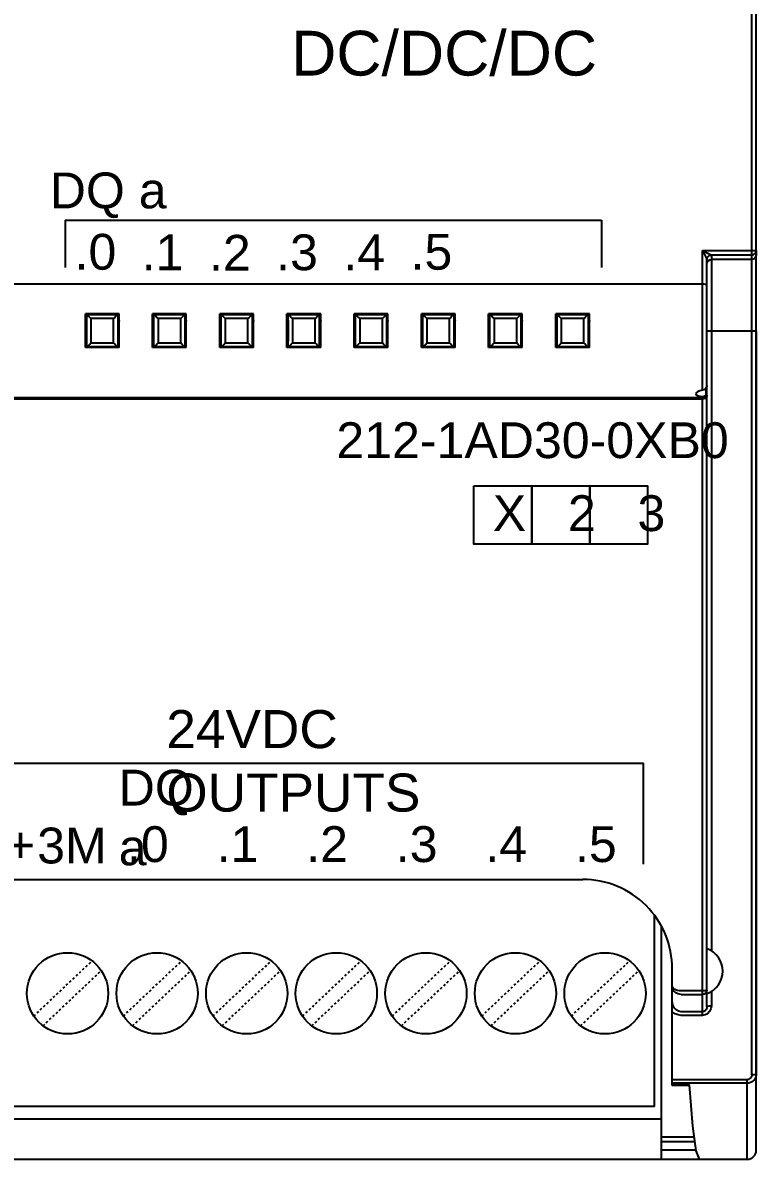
# Model space of a CAD drawing. Header units: inches. Extents: x 57 to 2760, y -193 to 2149.
# Drawn here: x 297.2 to 330, y 1772.8 to 1823.6 of the extents above; entities that cross this region are included whole.
import ezdxf

# ---------------------------------------------------------------- set-up
doc = ezdxf.new("R2010")
doc.units = ezdxf.units.IN
doc.header["$MEASUREMENT"] = 0
doc.linetypes.add('DOT', pattern=[0.2, 0.1, -0.1])
doc.styles.get("Standard").update_dxf_attribs({"font": 'arial.ttf'})

msp = doc.modelspace()

# ---------------------------------------------------------------- linework, layer by layer
at = {"color": 7, "linetype": 'Continuous'}
for p, q in [((329.97114, 1773.19462), (329.97114, 1872.39462)), ((329.77114, 1776.56641), (329.77114, 1869.02283)), ((327.57114, 1807.14898), (327.57114, 1813.37762)), ((327.57114, 1813.37762), (327.70357, 1813.11395)), ((327.57114, 1813.37762), (327.64829, 1813.33912)), ((327.57114, 1813.37762), (329.77114, 1813.37762)), ((327.64829, 1813.33912), (327.80264, 1813.26268)), ((327.70357, 1813.11395), (327.75103, 1813.02046)), ((327.75103, 1813.02046), (327.76374, 1812.9958)), ((327.80264, 1813.26268), (327.8915, 1813.21923)), ((327.8915, 1813.21923), (327.93092, 1813.20026)), ((327.96871, 1813.18286), (329.77114, 1813.18286)), ((327.97114, 1813.179), (327.97114, 1782.09265)), ((329.9602, 1813.31712), (329.97114, 1813.3821)), ((329.97114, 1813.3821), (329.97114, 1813.18168)), ((327.77114, 1807.04377), (327.77114, 1812.97977)), ((327.77114, 1807.35159), (327.77114, 1812.97977)), ((329.77114, 1812.98244), (327.97114, 1812.98244)), ((327.57114, 1811.87849), (295.12114, 1811.87849)), ((300.01779, 1810.54797), (300.06438, 1810.50138)), ((301.52449, 1810.54797), (300.01779, 1810.54797)), ((300.06438, 1810.50138), (300.10823, 1810.5006)), ((301.43405, 1810.5006), (300.10823, 1810.5006)), ((301.43405, 1810.5006), (301.4779, 1810.50138)), ((301.52449, 1810.54797), (301.4779, 1810.50138)), ((303.06438, 1810.50138), (303.01779, 1810.54797)), ((304.52449, 1810.54797), (303.01779, 1810.54797)), ((303.06438, 1810.50138), (303.10823, 1810.5006)), ((304.43405, 1810.5006), (303.10823, 1810.5006)), ((304.43405, 1810.5006), (304.4779, 1810.50138)), ((304.4779, 1810.50138), (304.52449, 1810.54797)), ((306.06438, 1810.50138), (306.01779, 1810.54797)), ((307.52449, 1810.54797), (306.01779, 1810.54797)), ((306.06438, 1810.50138), (306.10823, 1810.5006)), ((307.43405, 1810.5006), (306.10823, 1810.5006)), ((307.43405, 1810.5006), (307.4779, 1810.50138)), ((307.4779, 1810.50138), (307.52449, 1810.54797)), ((309.06438, 1810.50138), (309.01779, 1810.54797)), ((310.52449, 1810.54797), (309.01779, 1810.54797)), ((309.06438, 1810.50138), (309.10823, 1810.5006)), ((310.43405, 1810.5006), (309.10823, 1810.5006)), ((310.43405, 1810.5006), (310.4779, 1810.50138)), ((310.4779, 1810.50138), (310.52449, 1810.54797)), ((312.06438, 1810.50138), (312.01779, 1810.54797)), ((313.52449, 1810.54797), (312.01779, 1810.54797)), ((312.06438, 1810.50138), (312.10823, 1810.5006)), ((313.43405, 1810.5006), (312.10823, 1810.5006)), ((313.43405, 1810.5006), (313.4779, 1810.50138)), ((313.4779, 1810.50138), (313.52449, 1810.54797)), ((315.06438, 1810.50138), (315.01779, 1810.54797)), ((316.52449, 1810.54797), (315.01779, 1810.54797)), ((315.06438, 1810.50138), (315.10823, 1810.5006)), ((316.43405, 1810.5006), (315.10823, 1810.5006)), ((316.43405, 1810.5006), (316.4779, 1810.50138)), ((316.4779, 1810.50138), (316.52449, 1810.54797)), ((318.06438, 1810.50138), (318.01779, 1810.54797)), ((319.52449, 1810.54797), (318.01779, 1810.54797)), ((318.06438, 1810.50138), (318.10823, 1810.5006)), ((319.43405, 1810.5006), (318.10823, 1810.5006)), ((319.43405, 1810.5006), (319.4779, 1810.50138)), ((319.4779, 1810.50138), (319.52449, 1810.54797)), ((321.06438, 1810.50138), (321.01779, 1810.54797)), ((322.52449, 1810.54797), (321.01779, 1810.54797)), ((321.06438, 1810.50138), (321.10823, 1810.5006)), ((322.43405, 1810.5006), (321.10823, 1810.5006)), ((322.43405, 1810.5006), (322.4779, 1810.50138)), ((322.4779, 1810.50138), (322.52449, 1810.54797)), ((301.27715, 1810.33677), (300.26513, 1810.33677)), ((301.49709, 1810.07042), (301.49607, 1809.95021)), ((301.52378, 1810.3099), (301.50425, 1810.29457)), ((301.50425, 1810.29457), (301.52352, 1810.2227)), ((303.03803, 1810.29457), (303.01876, 1810.2227)), ((303.04568, 1810.02323), (303.04433, 1810.13353)), ((303.04646, 1809.89626), (303.04568, 1810.02323)), ((304.27715, 1810.33677), (303.26513, 1810.33677)), ((304.49709, 1810.07042), (304.49607, 1809.95021)), ((304.52378, 1810.3099), (304.50425, 1810.29457)), ((304.50425, 1810.29457), (304.52352, 1810.2227)), ((306.03803, 1810.29457), (306.01876, 1810.2227)), ((306.04568, 1810.02323), (306.04433, 1810.13353)), ((306.04646, 1809.89626), (306.04568, 1810.02323)), ((307.27715, 1810.33677), (306.26513, 1810.33677)), ((307.49709, 1810.07042), (307.49607, 1809.95021)), ((307.52378, 1810.3099), (307.50425, 1810.29457)), ((307.50425, 1810.29457), (307.52352, 1810.2227)), ((309.03803, 1810.29457), (309.01876, 1810.2227)), ((309.04568, 1810.02323), (309.04433, 1810.13353)), ((309.04646, 1809.89626), (309.04568, 1810.02323)), ((310.27715, 1810.33677), (309.26513, 1810.33677)), ((310.49709, 1810.07042), (310.49607, 1809.95021)), ((310.52378, 1810.3099), (310.50425, 1810.29457)), ((310.50425, 1810.29457), (310.52352, 1810.2227)), ((312.03803, 1810.29457), (312.01876, 1810.2227)), ((312.04568, 1810.02323), (312.04433, 1810.13353)), ((312.04646, 1809.89626), (312.04568, 1810.02323)), ((313.27715, 1810.33677), (312.26513, 1810.33677)), ((313.49709, 1810.07042), (313.49607, 1809.95021)), ((313.52378, 1810.3099), (313.50425, 1810.29457)), ((313.50425, 1810.29457), (313.52352, 1810.2227)), ((315.03803, 1810.29457), (315.01876, 1810.2227)), ((315.04568, 1810.02323), (315.04433, 1810.13353)), ((315.04646, 1809.89626), (315.04568, 1810.02323)), ((316.27715, 1810.33677), (315.26513, 1810.33677)), ((316.49709, 1810.07042), (316.49607, 1809.95021)), ((316.52378, 1810.3099), (316.50425, 1810.29457)), ((316.50425, 1810.29457), (316.52352, 1810.2227)), ((318.03803, 1810.29457), (318.01876, 1810.2227)), ((318.04568, 1810.02323), (318.04433, 1810.13353)), ((318.04646, 1809.89626), (318.04568, 1810.02323)), ((319.27715, 1810.33677), (318.26513, 1810.33677)), ((319.49709, 1810.07042), (319.49607, 1809.95021)), ((319.52378, 1810.3099), (319.50425, 1810.29457)), ((319.50425, 1810.29457), (319.52352, 1810.2227)), ((321.03803, 1810.29457), (321.01876, 1810.2227)), ((321.04568, 1810.02323), (321.04433, 1810.13353)), ((321.04646, 1809.89626), (321.04568, 1810.02323)), ((322.27715, 1810.33677), (321.26513, 1810.33677)), ((322.52378, 1810.3099), (322.50425, 1810.29457)), ((322.50425, 1810.29457), (322.52352, 1810.2227)), ((301.49607, 1809.95021), (301.49565, 1809.81894)), ((301.49565, 1809.81894), (301.49585, 1809.68611)), ((301.49585, 1809.68611), (301.49665, 1809.56094)), ((301.49665, 1809.56094), (301.498, 1809.45226)), ((303.04509, 1809.51018), (303.04616, 1809.63028)), ((303.04616, 1809.63028), (303.04662, 1809.76211)), ((303.04662, 1809.76211), (303.04646, 1809.89626)), ((304.49607, 1809.95021), (304.49565, 1809.81894)), ((304.49565, 1809.81894), (304.49585, 1809.68611)), ((304.49585, 1809.68611), (304.49665, 1809.56094)), ((304.49665, 1809.56094), (304.498, 1809.45226)), ((306.04509, 1809.51018), (306.04616, 1809.63028)), ((306.04616, 1809.63028), (306.04662, 1809.76211)), ((306.04662, 1809.76211), (306.04646, 1809.89626)), ((307.49607, 1809.95021), (307.49565, 1809.81894)), ((307.49565, 1809.81894), (307.49585, 1809.68611)), ((307.49585, 1809.68611), (307.49665, 1809.56094)), ((307.49665, 1809.56094), (307.498, 1809.45226)), ((309.04509, 1809.51018), (309.04616, 1809.63028)), ((309.04616, 1809.63028), (309.04662, 1809.76211)), ((309.04662, 1809.76211), (309.04646, 1809.89626)), ((310.49607, 1809.95021), (310.49565, 1809.81894)), ((310.49565, 1809.81894), (310.49585, 1809.68611)), ((310.49585, 1809.68611), (310.49665, 1809.56094)), ((310.49665, 1809.56094), (310.498, 1809.45226)), ((312.04509, 1809.51018), (312.04616, 1809.63028)), ((312.04616, 1809.63028), (312.04662, 1809.76211)), ((312.04662, 1809.76211), (312.04646, 1809.89626)), ((313.49607, 1809.95021), (313.49565, 1809.81894)), ((313.49565, 1809.81894), (313.49585, 1809.68611)), ((313.49585, 1809.68611), (313.49665, 1809.56094)), ((313.49665, 1809.56094), (313.498, 1809.45226)), ((315.04509, 1809.51018), (315.04616, 1809.63028)), ((315.04616, 1809.63028), (315.04662, 1809.76211)), ((315.04662, 1809.76211), (315.04646, 1809.89626)), ((316.49607, 1809.95021), (316.49565, 1809.81894)), ((316.49565, 1809.81894), (316.49585, 1809.68611)), ((316.49585, 1809.68611), (316.49665, 1809.56094)), ((316.49665, 1809.56094), (316.498, 1809.45226)), ((318.04509, 1809.51018), (318.04616, 1809.63028)), ((318.04616, 1809.63028), (318.04662, 1809.76211)), ((318.04662, 1809.76211), (318.04646, 1809.89626)), ((319.49607, 1809.95021), (319.49565, 1809.81894)), ((319.49565, 1809.81894), (319.49585, 1809.68611)), ((319.49585, 1809.68611), (319.49665, 1809.56094)), ((319.49665, 1809.56094), (319.498, 1809.45226)), ((321.04509, 1809.51018), (321.04616, 1809.63028)), ((321.04616, 1809.63028), (321.04662, 1809.76211)), ((321.04662, 1809.76211), (321.04646, 1809.89626)), ((322.49565, 1809.81894), (322.49585, 1809.68611)), ((322.49585, 1809.68611), (322.49665, 1809.56094)), ((322.49665, 1809.56094), (322.498, 1809.45226)), ((327.77114, 1809.79462), (329.97114, 1809.79462)), ((329.97114, 1809.79462), (329.97114, 1776.59967)), ((300.01779, 1809.04127), (300.06438, 1809.08786)), ((301.52449, 1809.04127), (300.01779, 1809.04127)), ((300.10822, 1809.08864), (300.06438, 1809.08786)), ((300.10822, 1809.08864), (301.43406, 1809.08864)), ((300.26513, 1809.25247), (301.27715, 1809.25247)), ((301.4779, 1809.08786), (301.43406, 1809.08864)), ((301.52449, 1809.04127), (301.4779, 1809.08786)), ((301.50425, 1809.29467), (301.52352, 1809.36654)), ((303.06438, 1809.08786), (303.01779, 1809.04127)), ((304.52449, 1809.04127), (303.01779, 1809.04127)), ((303.0185, 1809.27934), (303.03803, 1809.29467)), ((303.03803, 1809.29467), (303.01876, 1809.36654)), ((303.10822, 1809.08864), (303.06438, 1809.08786)), ((303.10822, 1809.08864), (304.43406, 1809.08864)), ((303.26513, 1809.25247), (304.27715, 1809.25247)), ((304.4779, 1809.08786), (304.43406, 1809.08864)), ((304.4779, 1809.08786), (304.52449, 1809.04127)), ((304.50425, 1809.29467), (304.52352, 1809.36654)), ((306.06438, 1809.08786), (306.01779, 1809.04127)), ((307.52449, 1809.04127), (306.01779, 1809.04127)), ((306.0185, 1809.27934), (306.03803, 1809.29467)), ((306.03803, 1809.29467), (306.01876, 1809.36654)), ((306.10822, 1809.08864), (306.06438, 1809.08786)), ((306.10822, 1809.08864), (307.43406, 1809.08864)), ((306.26513, 1809.25247), (307.27715, 1809.25247)), ((307.4779, 1809.08786), (307.43406, 1809.08864)), ((307.4779, 1809.08786), (307.52449, 1809.04127)), ((307.50425, 1809.29467), (307.52352, 1809.36654)), ((309.06438, 1809.08786), (309.01779, 1809.04127)), ((310.52449, 1809.04127), (309.01779, 1809.04127)), ((309.0185, 1809.27934), (309.03803, 1809.29467)), ((309.03803, 1809.29467), (309.01876, 1809.36654)), ((309.10822, 1809.08864), (309.06438, 1809.08786)), ((309.10822, 1809.08864), (310.43406, 1809.08864)), ((309.26513, 1809.25247), (310.27715, 1809.25247)), ((310.4779, 1809.08786), (310.43406, 1809.08864)), ((310.4779, 1809.08786), (310.52449, 1809.04127)), ((310.50425, 1809.29467), (310.52352, 1809.36654)), ((312.06438, 1809.08786), (312.01779, 1809.04127)), ((313.52449, 1809.04127), (312.01779, 1809.04127)), ((312.0185, 1809.27934), (312.03803, 1809.29467)), ((312.03803, 1809.29467), (312.01876, 1809.36654)), ((312.10822, 1809.08864), (312.06438, 1809.08786)), ((312.10822, 1809.08864), (313.43406, 1809.08864)), ((312.26513, 1809.25247), (313.27715, 1809.25247)), ((313.4779, 1809.08786), (313.43406, 1809.08864)), ((313.4779, 1809.08786), (313.52449, 1809.04127)), ((313.50425, 1809.29467), (313.52352, 1809.36654)), ((315.06438, 1809.08786), (315.01779, 1809.04127)), ((316.52449, 1809.04127), (315.01779, 1809.04127)), ((315.0185, 1809.27934), (315.03803, 1809.29467)), ((315.03803, 1809.29467), (315.01876, 1809.36654)), ((315.10822, 1809.08864), (315.06438, 1809.08786)), ((315.10822, 1809.08864), (316.43406, 1809.08864)), ((315.26513, 1809.25247), (316.27715, 1809.25247)), ((316.4779, 1809.08786), (316.43406, 1809.08864)), ((316.4779, 1809.08786), (316.52449, 1809.04127)), ((316.50425, 1809.29467), (316.52352, 1809.36654)), ((318.06438, 1809.08786), (318.01779, 1809.04127)), ((319.52449, 1809.04127), (318.01779, 1809.04127)), ((318.0185, 1809.27934), (318.03803, 1809.29467)), ((318.03803, 1809.29467), (318.01876, 1809.36654)), ((318.10822, 1809.08864), (318.06438, 1809.08786)), ((318.10822, 1809.08864), (319.43406, 1809.08864)), ((318.26513, 1809.25247), (319.27715, 1809.25247)), ((319.4779, 1809.08786), (319.43406, 1809.08864)), ((319.4779, 1809.08786), (319.52449, 1809.04127)), ((319.50425, 1809.29467), (319.52352, 1809.36654)), ((321.06438, 1809.08786), (321.01779, 1809.04127)), ((322.52449, 1809.04127), (321.01779, 1809.04127)), ((321.0185, 1809.27934), (321.03803, 1809.29467)), ((321.03803, 1809.29467), (321.01876, 1809.36654)), ((321.10822, 1809.08864), (321.06438, 1809.08786)), ((321.10822, 1809.08864), (322.43406, 1809.08864)), ((321.26513, 1809.25247), (322.27715, 1809.25247)), ((322.4779, 1809.08786), (322.43406, 1809.08864)), ((322.4779, 1809.08786), (322.52449, 1809.04127)), ((322.50425, 1809.29467), (322.52352, 1809.36654)), ((327.72114, 1807.22572), (327.72114, 1806.9179)), ((327.72114, 1806.9179), (327.75824, 1806.97653)), ((327.75592, 1806.92903), (327.77114, 1807.00527)), ((327.75824, 1806.97653), (327.77114, 1807.04377)), ((327.77114, 1779.62196), (327.77114, 1807.00527)), ((327.57114, 1806.80604), (295.12114, 1806.80604)), ((327.57114, 1806.73864), (295.12114, 1806.73864)), ((327.57114, 1779.22064), (327.57114, 1806.85877)), ((296.22114, 1785.29462), (322.22111, 1785.29462)), ((325.43114, 1775.14462), (325.43114, 1783.68123)), ((325.72114, 1783.23111), (325.72114, 1772.79462)), ((326.22114, 1776.09161), (326.22114, 1781.29462)), ((326.62114, 1780.33179), (327.57114, 1780.33179)), ((326.62114, 1780.15894), (327.57114, 1780.15894)), ((327.97114, 1780.29659), (327.97114, 1779.65211)), ((327.57114, 1779.38322), (326.62114, 1779.38322)), ((327.57114, 1779.22064), (326.62114, 1779.22064)), ((329.57114, 1776.3493), (326.22114, 1776.3493)), ((329.57112, 1776.18957), (326.22114, 1776.18957)), ((326.98956, 1776.1182), (326.22114, 1776.1182)), ((326.99314, 1776.09161), (326.22114, 1776.09161)), ((327.13647, 1774.27635), (326.98956, 1776.1182)), ((329.57114, 1772.79462), (329.57114, 1776.3493)), ((325.43114, 1775.14462), (292.52114, 1775.14462)), ((292.72114, 1774.60462), (325.72114, 1774.60462)), ((325.72114, 1773.79462), (327.20115, 1773.79462)), ((325.72114, 1773.59462), (327.22801, 1773.59462)), ((327.28172, 1773.19462), (325.72114, 1773.19462)), ((240.37114, 1772.79462), (329.57114, 1772.79462))]:
    msp.add_line(p, q, dxfattribs=at)
for p, q in [((299.12071, 1814.74008), (299.12071, 1812.62405)), ((299.12071, 1814.74008), (323.05981, 1814.74008)), ((323.05981, 1814.74008), (323.05981, 1812.62405)), ((293.46139, 1790.48261), (324.93614, 1790.48261)), ((324.93614, 1785.96903), (324.93614, 1790.48261))]:
    msp.add_line(p, q)
at = {"linetype": 'DOT'}
for p, q in [((297.71529, 1779.19139), (300.31437, 1781.65344)), ((301.71529, 1779.19139), (304.31437, 1781.65344)), ((305.71529, 1779.19139), (308.31437, 1781.65344)), ((309.71529, 1779.19139), (312.31437, 1781.65344)), ((313.71529, 1779.19139), (316.31437, 1781.65344)), ((317.71529, 1779.19139), (320.31437, 1781.65344)), ((321.71529, 1779.19139), (324.31437, 1781.65344)), ((298.12791, 1778.7558), (300.72699, 1781.21785)), ((302.12791, 1778.7558), (304.72699, 1781.21785)), ((306.12791, 1778.7558), (308.72699, 1781.21785)), ((310.12791, 1778.7558), (312.72699, 1781.21785)), ((314.12791, 1778.7558), (316.72699, 1781.21785)), ((318.12791, 1778.7558), (320.72699, 1781.21785)), ((322.12791, 1778.7558), (324.72699, 1781.21785))]:
    msp.add_line(p, q, dxfattribs=at)
at = {"color": 7, "linetype": 'Continuous'}
for points in [[(327.76993, 1812.98414), (327.79736, 1813.08299), (327.87001, 1813.15563), (327.96871, 1813.18287)], [(327.77114, 1812.97977), (327.79793, 1813.07939), (327.87114, 1813.15231), (327.97114, 1813.179)], [(327.93092, 1813.20026), (327.94531, 1813.19345), (327.95633, 1813.18832), (327.96404, 1813.18484), (327.96871, 1813.18286)], [(327.96871, 1813.18286), (327.97053, 1813.18096), (327.97114, 1813.179)], [(329.77114, 1813.37762), (329.84816, 1813.37796), (329.91388, 1813.37896), (329.95654, 1813.38042), (329.97114, 1813.3821)], [(329.77114, 1813.18286), (329.81144, 1813.18695), (329.85374, 1813.20065), (329.89543, 1813.226), (329.93266, 1813.2646), (329.9602, 1813.31712)], [(329.97114, 1813.18168), (329.95592, 1813.10544), (329.91256, 1813.0408), (329.84768, 1812.99761), (329.77114, 1812.98244)], [(327.76374, 1812.9958), (327.76759, 1812.98846), (327.76993, 1812.98414)], [(327.76993, 1812.98414), (327.77084, 1812.98194), (327.77114, 1812.97977)], [(327.77114, 1812.7832), (327.78636, 1812.85945), (327.82972, 1812.92409)], [(327.82972, 1812.92409), (327.8946, 1812.96728), (327.97114, 1812.98244)], [(327.77114, 1811.79818), (327.75724, 1811.82801), (327.71595, 1811.85394), (327.65108, 1811.87193), (327.57114, 1811.87849)], [(300.01779, 1809.04127), (300.01928, 1809.5409), (300.01928, 1810.04798), (300.01779, 1810.54797)], [(300.06438, 1810.50138), (300.06579, 1810.03173), (300.06579, 1809.55779), (300.06438, 1809.08786)], [(300.10823, 1810.5006), (300.15878, 1810.44626), (300.21113, 1810.39166), (300.26513, 1810.33677)], [(301.43405, 1810.5006), (301.3835, 1810.44626), (301.33115, 1810.39166), (301.27715, 1810.33677)], [(301.4779, 1809.08786), (301.47649, 1809.55779), (301.47649, 1810.03173), (301.4779, 1810.50138)], [(301.52449, 1809.04127), (301.523, 1809.5409), (301.523, 1810.04798), (301.52449, 1810.54797)], [(303.01779, 1809.04127), (303.01928, 1809.5409), (303.01928, 1810.04798), (303.01779, 1810.54797)], [(303.06438, 1810.50138), (303.06579, 1810.03173), (303.06579, 1809.55779), (303.06438, 1809.08786)], [(303.10823, 1810.5006), (303.15878, 1810.44626), (303.21112, 1810.39167), (303.26513, 1810.33677)], [(304.43405, 1810.5006), (304.3835, 1810.44626), (304.33116, 1810.39167), (304.27715, 1810.33677)], [(304.4779, 1809.08786), (304.47649, 1809.55779), (304.47649, 1810.03173), (304.4779, 1810.50138)], [(304.52449, 1809.04127), (304.523, 1809.5409), (304.523, 1810.04798), (304.52449, 1810.54797)], [(306.01779, 1809.04127), (306.01928, 1809.5409), (306.01928, 1810.04798), (306.01779, 1810.54797)], [(306.06438, 1810.50138), (306.06579, 1810.03173), (306.06579, 1809.55779), (306.06438, 1809.08786)], [(306.10823, 1810.5006), (306.15877, 1810.44627), (306.21112, 1810.39167), (306.26513, 1810.33677)], [(307.43405, 1810.5006), (307.38351, 1810.44627), (307.33116, 1810.39167), (307.27715, 1810.33677)], [(307.4779, 1809.08786), (307.47649, 1809.55779), (307.47649, 1810.03173), (307.4779, 1810.50138)], [(307.52449, 1809.04127), (307.523, 1809.5409), (307.523, 1810.04798), (307.52449, 1810.54797)], [(309.01779, 1809.04127), (309.01928, 1809.5409), (309.01928, 1810.04798), (309.01779, 1810.54797)], [(309.06438, 1810.50138), (309.06579, 1810.03173), (309.06579, 1809.55779), (309.06438, 1809.08786)], [(309.10823, 1810.5006), (309.15876, 1810.44628), (309.21111, 1810.39168), (309.26513, 1810.33677)], [(310.43405, 1810.5006), (310.38352, 1810.44628), (310.33117, 1810.39168), (310.27715, 1810.33677)], [(310.4779, 1809.08786), (310.47649, 1809.55779), (310.47649, 1810.03173), (310.4779, 1810.50138)], [(310.52449, 1809.04127), (310.523, 1809.5409), (310.523, 1810.04798), (310.52449, 1810.54797)], [(312.01779, 1809.04127), (312.01928, 1809.5409), (312.01928, 1810.04798), (312.01779, 1810.54797)], [(312.06438, 1810.50138), (312.06579, 1810.03173), (312.06579, 1809.55779), (312.06438, 1809.08786)], [(312.10823, 1810.5006), (312.15875, 1810.44629), (312.2111, 1810.39169), (312.26513, 1810.33677)], [(313.43405, 1810.5006), (313.38353, 1810.44629), (313.33118, 1810.39169), (313.27715, 1810.33677)], [(313.4779, 1809.08786), (313.47649, 1809.55779), (313.47649, 1810.03173), (313.4779, 1810.50138)], [(313.52449, 1809.04127), (313.523, 1809.5409), (313.523, 1810.04798), (313.52449, 1810.54797)], [(315.01779, 1809.04127), (315.01928, 1809.5409), (315.01928, 1810.04798), (315.01779, 1810.54797)], [(315.06438, 1810.50138), (315.06579, 1810.03173), (315.06579, 1809.55779), (315.06438, 1809.08786)], [(315.10823, 1810.5006), (315.15874, 1810.4463), (315.21108, 1810.3917), (315.26513, 1810.33677)], [(316.43405, 1810.5006), (316.38354, 1810.4463), (316.33119, 1810.3917), (316.27715, 1810.33677)], [(316.4779, 1809.08786), (316.47649, 1809.55779), (316.47649, 1810.03173), (316.4779, 1810.50138)], [(316.52449, 1809.04127), (316.523, 1809.5409), (316.523, 1810.04798), (316.52449, 1810.54797)], [(318.01779, 1809.04127), (318.01928, 1809.5409), (318.01928, 1810.04798), (318.01779, 1810.54797)], [(318.06438, 1810.50138), (318.06579, 1810.03173), (318.06579, 1809.55779), (318.06438, 1809.08786)], [(318.10823, 1810.5006), (318.15873, 1810.44631), (318.21107, 1810.39172), (318.26513, 1810.33677)], [(319.43405, 1810.5006), (319.38355, 1810.44631), (319.33121, 1810.39172), (319.27715, 1810.33677)], [(319.4779, 1809.08786), (319.47649, 1809.55779), (319.47649, 1810.03173), (319.4779, 1810.50138)], [(319.52449, 1809.04127), (319.523, 1809.5409), (319.523, 1810.04798), (319.52449, 1810.54797)], [(321.01779, 1809.04127), (321.01928, 1809.5409), (321.01928, 1810.04798), (321.01779, 1810.54797)], [(321.06438, 1810.50138), (321.06579, 1810.03173), (321.06579, 1809.55779), (321.06438, 1809.08786)], [(321.10823, 1810.5006), (321.15872, 1810.44632), (321.21106, 1810.39173), (321.26513, 1810.33677)], [(322.43405, 1810.5006), (322.38356, 1810.44632), (322.33122, 1810.39173), (322.27715, 1810.33677)], [(322.4779, 1809.08786), (322.47649, 1809.55779), (322.47649, 1810.03173), (322.4779, 1810.50138)], [(322.52449, 1809.04127), (322.523, 1809.5409), (322.523, 1810.04798), (322.52449, 1810.54797)], [(300.26519, 1810.33677), (300.2658, 1809.61338), (300.26519, 1809.25247)], [(301.27709, 1809.25247), (301.27648, 1809.97584), (301.27709, 1810.33677)], [(301.50425, 1810.29457), (301.50288, 1810.28729), (301.50165, 1810.26986), (301.50054, 1810.24409), (301.49953, 1810.2107), (301.49861, 1810.17033), (301.49709, 1810.07042)], [(303.04433, 1810.13353), (303.04348, 1810.17976), (303.04253, 1810.21901), (303.04149, 1810.2507), (303.04038, 1810.27423), (303.03922, 1810.289), (303.03803, 1810.29457)], [(303.26519, 1810.33677), (303.2658, 1809.61338), (303.26519, 1809.25247)], [(304.27709, 1809.25247), (304.27648, 1809.97584), (304.27709, 1810.33677)], [(304.50425, 1810.29457), (304.50288, 1810.28729), (304.50165, 1810.26986), (304.50054, 1810.24409), (304.49953, 1810.2107), (304.49861, 1810.17033), (304.49709, 1810.07042)], [(306.04433, 1810.13353), (306.04348, 1810.17976), (306.04253, 1810.21901), (306.04149, 1810.2507), (306.04038, 1810.27423), (306.03922, 1810.289), (306.03803, 1810.29457)], [(306.26519, 1810.33677), (306.2658, 1809.61338), (306.26519, 1809.25247)], [(307.27709, 1809.25247), (307.27648, 1809.97584), (307.27709, 1810.33677)], [(307.50425, 1810.29457), (307.50288, 1810.28729), (307.50165, 1810.26986), (307.50054, 1810.24409), (307.49953, 1810.2107), (307.49861, 1810.17033), (307.49709, 1810.07042)], [(309.04433, 1810.13353), (309.04348, 1810.17976), (309.04253, 1810.21901), (309.04149, 1810.2507), (309.04038, 1810.27423), (309.03922, 1810.289), (309.03803, 1810.29457)], [(309.26519, 1810.33677), (309.2658, 1809.61338), (309.26519, 1809.25247)], [(310.27709, 1809.25247), (310.27648, 1809.97584), (310.27709, 1810.33677)], [(310.50425, 1810.29457), (310.50288, 1810.28729), (310.50165, 1810.26986), (310.50054, 1810.24409), (310.49953, 1810.2107), (310.49861, 1810.17033), (310.49709, 1810.07042)], [(312.04433, 1810.13353), (312.04348, 1810.17976), (312.04253, 1810.21901), (312.04149, 1810.2507), (312.04038, 1810.27423), (312.03922, 1810.289), (312.03803, 1810.29457)], [(312.26519, 1810.33677), (312.2658, 1809.61338), (312.26519, 1809.25247)], [(313.27709, 1809.25247), (313.27648, 1809.97584), (313.27709, 1810.33677)], [(313.50425, 1810.29457), (313.50288, 1810.28729), (313.50165, 1810.26986), (313.50054, 1810.24409), (313.49953, 1810.2107), (313.49861, 1810.17033), (313.49709, 1810.07042)], [(315.04433, 1810.13353), (315.04348, 1810.17976), (315.04253, 1810.21901), (315.04149, 1810.2507), (315.04038, 1810.27423), (315.03922, 1810.289), (315.03803, 1810.29457)], [(315.26519, 1810.33677), (315.2658, 1809.61338), (315.26519, 1809.25247)], [(316.27709, 1809.25247), (316.27648, 1809.97584), (316.27709, 1810.33677)], [(316.50425, 1810.29457), (316.50288, 1810.28729), (316.50165, 1810.26986), (316.50054, 1810.24409), (316.49953, 1810.2107), (316.49861, 1810.17033), (316.49709, 1810.07042)], [(318.04433, 1810.13353), (318.04348, 1810.17976), (318.04253, 1810.21901), (318.04149, 1810.2507), (318.04038, 1810.27423), (318.03922, 1810.289), (318.03803, 1810.29457)], [(318.26519, 1810.33677), (318.2658, 1809.61338), (318.26519, 1809.25247)], [(319.27709, 1809.25247), (319.27648, 1809.97584), (319.27709, 1810.33677)], [(319.50425, 1810.29457), (319.50288, 1810.28729), (319.50165, 1810.26986), (319.50054, 1810.24409), (319.49953, 1810.2107), (319.49861, 1810.17033), (319.49709, 1810.07042)], [(321.04433, 1810.13353), (321.04348, 1810.17976), (321.04253, 1810.21901), (321.04149, 1810.2507), (321.04038, 1810.27423), (321.03922, 1810.289), (321.03803, 1810.29457)], [(321.26519, 1810.33677), (321.2658, 1809.61338), (321.26519, 1809.25247)], [(322.27709, 1809.25247), (322.27648, 1809.97584), (322.27709, 1810.33677)], [(322.49651, 1810.0123), (322.49607, 1809.95021), (322.49565, 1809.81894)], [(322.50425, 1810.29457), (322.50288, 1810.28729), (322.50165, 1810.26986), (322.50054, 1810.24409), (322.49953, 1810.2107), (322.49861, 1810.17033), (322.49779, 1810.12341), (322.49651, 1810.0123)], [(303.03803, 1809.29467), (303.03927, 1809.30068), (303.04044, 1809.31595), (303.04154, 1809.3397), (303.04256, 1809.37142), (303.04351, 1809.41083), (303.04509, 1809.51018)], [(306.03803, 1809.29467), (306.03927, 1809.30068), (306.04044, 1809.31595), (306.04154, 1809.3397), (306.04256, 1809.37142), (306.04351, 1809.41083), (306.04509, 1809.51018)], [(309.03803, 1809.29467), (309.03927, 1809.30068), (309.04044, 1809.31595), (309.04154, 1809.3397), (309.04256, 1809.37142), (309.04351, 1809.41083), (309.04509, 1809.51018)], [(312.03803, 1809.29467), (312.03927, 1809.30068), (312.04044, 1809.31595), (312.04154, 1809.3397), (312.04256, 1809.37142), (312.04351, 1809.41083), (312.04509, 1809.51018)], [(315.03803, 1809.29467), (315.03927, 1809.30068), (315.04044, 1809.31595), (315.04154, 1809.3397), (315.04256, 1809.37142), (315.04351, 1809.41083), (315.04509, 1809.51018)], [(318.03803, 1809.29467), (318.03927, 1809.30068), (318.04044, 1809.31595), (318.04154, 1809.3397), (318.04256, 1809.37142), (318.04351, 1809.41083), (318.04509, 1809.51018)], [(321.03803, 1809.29467), (321.03927, 1809.30068), (321.04044, 1809.31595), (321.04154, 1809.3397), (321.04256, 1809.37142), (321.04351, 1809.41083), (321.04509, 1809.51018)], [(300.10822, 1809.08864), (300.15878, 1809.14298), (300.21113, 1809.19758), (300.26513, 1809.25247)], [(301.43406, 1809.08864), (301.3835, 1809.14298), (301.33115, 1809.19758), (301.27715, 1809.25247)], [(301.498, 1809.45226), (301.49886, 1809.40669), (301.49981, 1809.36816), (301.50084, 1809.33727), (301.50193, 1809.31446), (301.50307, 1809.30013), (301.50425, 1809.29467)], [(303.10822, 1809.08864), (303.15878, 1809.14298), (303.21112, 1809.19757), (303.26513, 1809.25247)], [(304.43406, 1809.08864), (304.3835, 1809.14298), (304.33115, 1809.19757), (304.27715, 1809.25247)], [(304.498, 1809.45226), (304.49886, 1809.40669), (304.49981, 1809.36816), (304.50084, 1809.33727), (304.50193, 1809.31446), (304.50307, 1809.30013), (304.50425, 1809.29467)], [(306.10822, 1809.08864), (306.15877, 1809.14297), (306.21112, 1809.19757), (306.26513, 1809.25247)], [(307.43406, 1809.08864), (307.38351, 1809.14297), (307.33116, 1809.19757), (307.27715, 1809.25247)], [(307.498, 1809.45226), (307.49886, 1809.40669), (307.49981, 1809.36816), (307.50084, 1809.33727), (307.50193, 1809.31446), (307.50307, 1809.30013), (307.50425, 1809.29467)], [(309.10822, 1809.08864), (309.15876, 1809.14296), (309.21111, 1809.19756), (309.26513, 1809.25247)], [(310.43406, 1809.08864), (310.38352, 1809.14296), (310.33117, 1809.19756), (310.27715, 1809.25247)], [(310.498, 1809.45226), (310.49886, 1809.40669), (310.49981, 1809.36816), (310.50084, 1809.33727), (310.50193, 1809.31446), (310.50307, 1809.30013), (310.50425, 1809.29467)], [(312.10822, 1809.08864), (312.15875, 1809.14295), (312.2111, 1809.19755), (312.26513, 1809.25247)], [(313.43406, 1809.08864), (313.38353, 1809.14295), (313.33118, 1809.19755), (313.27715, 1809.25247)], [(313.498, 1809.45226), (313.49886, 1809.40669), (313.49981, 1809.36816), (313.50084, 1809.33727), (313.50193, 1809.31446), (313.50307, 1809.30013), (313.50425, 1809.29467)], [(315.10822, 1809.08864), (315.15874, 1809.14294), (315.21109, 1809.19753), (315.26513, 1809.25247)], [(316.43406, 1809.08864), (316.38354, 1809.14294), (316.33119, 1809.19753), (316.27715, 1809.25247)], [(316.498, 1809.45226), (316.49886, 1809.40669), (316.49981, 1809.36816), (316.50084, 1809.33727), (316.50193, 1809.31446), (316.50307, 1809.30013), (316.50425, 1809.29467)], [(318.10822, 1809.08864), (318.15873, 1809.14293), (318.21107, 1809.19752), (318.26513, 1809.25247)], [(319.43406, 1809.08864), (319.38355, 1809.14293), (319.3312, 1809.19752), (319.27715, 1809.25247)], [(319.498, 1809.45226), (319.49886, 1809.40669), (319.49981, 1809.36816), (319.50084, 1809.33727), (319.50193, 1809.31446), (319.50307, 1809.30013), (319.50425, 1809.29467)], [(321.10822, 1809.08864), (321.15871, 1809.14291), (321.21106, 1809.19751), (321.26513, 1809.25247)], [(322.43406, 1809.08864), (322.38356, 1809.14291), (322.33122, 1809.19751), (322.27715, 1809.25247)], [(322.498, 1809.45226), (322.49886, 1809.40669), (322.49981, 1809.36816), (322.50084, 1809.33727), (322.50193, 1809.31446), (322.50307, 1809.30013), (322.50425, 1809.29467)], [(327.57114, 1807.14898), (327.44942, 1807.11845), (327.3533, 1807.07474), (327.29209, 1807.02485), (327.27114, 1806.97554)], [(327.27114, 1806.97554), (327.29209, 1806.93201), (327.3533, 1806.89743), (327.44942, 1806.87308), (327.57114, 1806.85877)], [(327.72114, 1807.22572), (327.67867, 1807.19019), (327.62642, 1807.16388), (327.57114, 1807.14898)], [(327.57114, 1806.80604), (327.64768, 1806.8212), (327.71256, 1806.86439), (327.75592, 1806.92903)], [(327.77114, 1807.35159), (327.75824, 1807.28435), (327.72114, 1807.22572)], [(327.77114, 1806.92251), (327.76043, 1806.86314), (327.73091, 1806.81191), (327.68713, 1806.77272), (327.63244, 1806.74749), (327.57114, 1806.73864)], [(327.57114, 1806.85877), (327.62641, 1806.86296), (327.67867, 1806.88374), (327.72114, 1806.9179)], [(326.6212, 1780.15894), (326.52548, 1780.16912), (326.44547, 1780.19457), (326.38128, 1780.22899), (326.33139, 1780.26786), (326.29356, 1780.30837), (326.26555, 1780.34903), (326.24552, 1780.38906), (326.23202, 1780.42838), (326.22404, 1780.4675), (326.22114, 1780.50967)], [(326.22114, 1780.50965), (326.22404, 1780.48826), (326.23203, 1780.46842), (326.24553, 1780.44849), (326.26557, 1780.42818), (326.2936, 1780.40756), (326.33145, 1780.38701), (326.38136, 1780.36729), (326.44559, 1780.34983), (326.52564, 1780.33692), (326.62141, 1780.33177)], [(327.77114, 1780.35213), (327.75592, 1780.2782), (327.71256, 1780.21552), (327.64768, 1780.17365), (327.57114, 1780.15894)], [(327.57114, 1780.33179), (327.64792, 1780.33334), (327.71319, 1780.33781), (327.75627, 1780.34443), (327.77114, 1780.35213)], [(326.62114, 1779.38322), (326.50367, 1779.40328), (326.39466, 1779.46314), (326.30398, 1779.56086), (326.24285, 1779.69013), (326.22114, 1779.83779)], [(327.97114, 1779.65211), (327.94944, 1779.51196), (327.88842, 1779.38939), (327.79777, 1779.29662), (327.68904, 1779.23986), (327.57114, 1779.22064)], [(327.77114, 1779.62196), (327.76031, 1779.54447), (327.72978, 1779.4766), (327.6844, 1779.42521), (327.62999, 1779.3938), (327.57114, 1779.38322)], [(327.77114, 1779.62194), (327.79794, 1779.63702), (327.87114, 1779.64807), (327.97114, 1779.65211)], [(326.62114, 1779.22064), (326.47858, 1779.23918), (326.34304, 1779.29441), (326.22114, 1779.38548)], [(329.97114, 1776.59967), (329.96667, 1776.53853), (329.952, 1776.47434), (329.92589, 1776.4102), (329.88807, 1776.34948), (329.83931, 1776.29539), (329.78108, 1776.2506), (329.71528, 1776.21712), (329.64437, 1776.1965), (329.57112, 1776.18957)], [(329.77114, 1776.56641), (329.76891, 1776.53405), (329.76157, 1776.50006), (329.74852, 1776.46611), (329.72961, 1776.43396), (329.70523, 1776.40532), (329.67611, 1776.38161), (329.64321, 1776.36388), (329.60774, 1776.35297), (329.57114, 1776.3493)], [(329.97114, 1776.59967), (329.94434, 1776.58304), (329.87114, 1776.57086), (329.77114, 1776.56641)], [(327.43584, 1772.79462), (327.28559, 1773.16574), (327.13647, 1774.27635)]]:
    msp.add_lwpolyline(points, dxfattribs=at)
for points in [[(317.36682, 1802.86991), (319.95025, 1802.86991), (319.95025, 1800.26475), (317.36682, 1800.26475)], [(319.95025, 1802.86991), (322.53368, 1802.86991), (322.53368, 1800.26475), (319.95025, 1800.26475)], [(322.53368, 1802.86991), (325.11711, 1802.86991), (325.11711, 1800.26475), (322.53368, 1800.26475)]]:
    msp.add_lwpolyline(points, close=True)
for centre in [(299.22114, 1780.20462), (303.22114, 1780.20462), (307.22114, 1780.20462), (311.22114, 1780.20462), (315.22114, 1780.20462), (319.22114, 1780.20462), (323.22114, 1780.20462)]:
    msp.add_circle(centre, 1.815, dxfattribs=at)
for centre, radius, start, end in [((322.22114, 1781.29462), 4, 359.999896, 90.000384), ((327.40685, 1781.19462), 1.06429, 290.01596, 69.98404), ((329.57114, 1773.19462), 0.4, 270, 0), ((329.57114, 1773.19462), 0.4, 270, 0)]:
    msp.add_arc(centre, radius, start, end, dxfattribs=at)

# ---------------------------------------------------------------- texts
for s, insert, char_height, width, attachment_point in [('DC/DC/DC', (322.86364, 1823.19093), 2, 16.32, 3), ('DQ a', (301.03638, 1814.8228), 1.6, 10.5339905, 8), ('.0', (300.46737, 1812.49906), 1.6, 6.9302573, 8), ('.1', (303.46737, 1812.49906), 1.6, 6.9302573, 8), ('.2', (306.46737, 1812.47648), 1.6, 6.9302573, 8), ('.3', (309.46731, 1812.47648), 1.6, 6.9302573, 8), ('.4', (312.46737, 1812.49906), 1.6, 6.9302573, 8), ('.5', (315.46731, 1812.49906), 1.6, 6.9302573, 8), ('{\\fArial|b0|i0|c0|p32;212-1AD30-0XB0}', (311.22474, 1805.70711), 1.6, 24.8996336, 1), ('X   2   3', (318.20784, 1802.4486), 1.6, 12.5784889, 1), ('24VDC OUTPUTS', (303.63105, 1792.85459), 1.7, 15.0247619, 1), ('DQ a', (301.50627, 1790.19089), 1.6, 4.3914203, 1), ('3L+', (293.98239, 1787.63822), 1.6, 3.5662222, 1), ('.0', (302.80942, 1787.66826), 1.6, 5.3067617, 2), ('.1', (306.80942, 1787.66826), 1.6, 5.3067617, 2), ('.2', (310.80942, 1787.66826), 1.6, 5.3067617, 2), ('.3', (314.80942, 1787.66826), 1.6, 5.3067617, 2), ('.4', (318.80942, 1787.66826), 1.6, 5.3067617, 2), ('.5', (322.80942, 1787.66826), 1.6, 5.3067617, 2), ('3M', (297.86575, 1787.60563), 1.6, 3.5662222, 1)]:
    msp.add_mtext(s, dxfattribs=dict(insert=insert, char_height=char_height, width=width, attachment_point=attachment_point))

doc.saveas('drawing.dxf')
